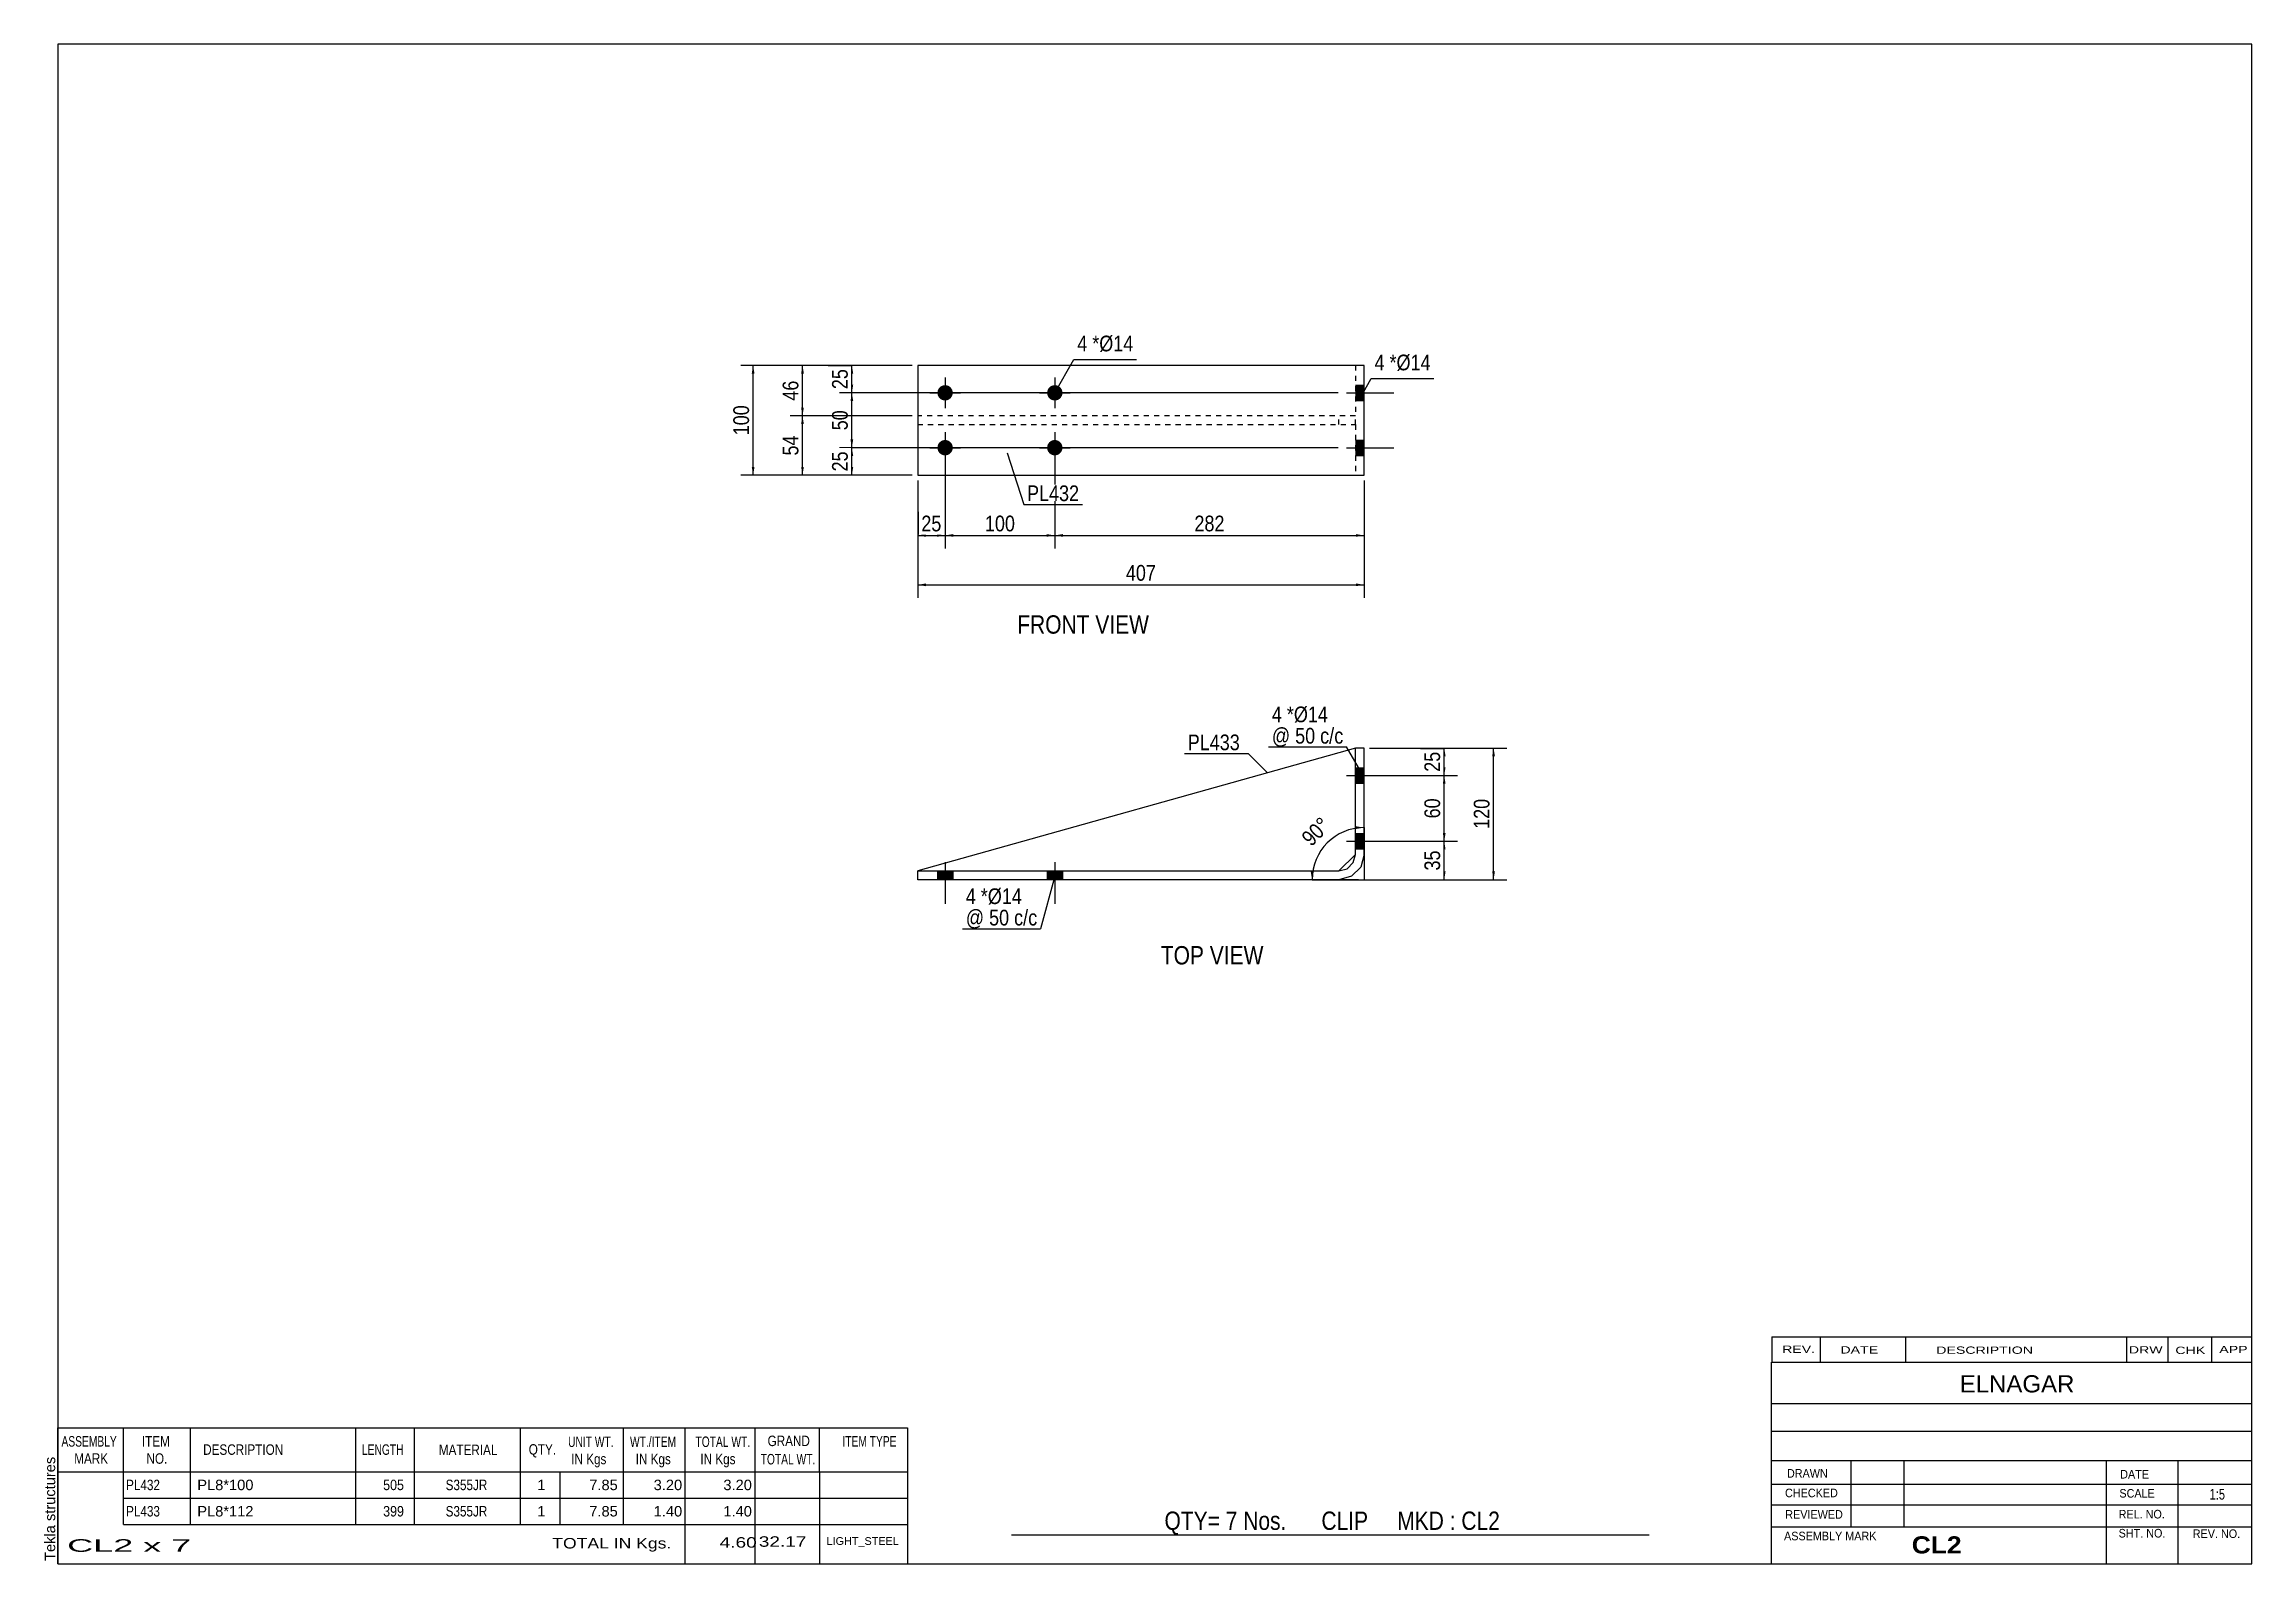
# Model space of a CAD drawing. Header units: millimetres. Extents: x 2 to 405, y 5 to 282.
import ezdxf

# ---------------------------------------------------------------- set-up
doc = ezdxf.new("R2010")
doc.units = ezdxf.units.MM
doc.linetypes.add('DXK_LINE_DOT1', pattern=[1.8814, 0.9407, -0.9407])
doc.styles.add('Arial', font='ARIAL.TTF', dxfattribs={"height": 0.2})
doc.styles.add('Arial Bold', font='ARIALBD.TTF', dxfattribs={"height": 0.2})
doc.styles.add('Arial Narrow', font='ARIALN.TTF', dxfattribs={"height": 0.2})

# ---------------------------------------------------------------- blocks, each defined once
blk = doc.blocks.new('Unknown-627397590-1562')
at = {"color": 5, "linetype": 'Continuous'}
for p, q in [((405, 282), (5, 282)), ((5, 282), (5, 5)), ((405, 5), (405, 282)), ((5, 5), (405, 5))]:
    blk.add_line(p, q, dxfattribs=at)
at = {"color": 174, "linetype": 'Continuous', "style": 'Arial'}
blk.add_text('Tekla structures', height=1.9102, rotation=90, dxfattribs=at).set_placement((4.5, 5.5))
blk = doc.blocks.new('Unknown-627397590-11 - 1218')
at = {"color": 0, "linetype": 'Continuous'}
blk.add_wipeout([(203.97, 174.54), (203.97, 178.04), (179.9, 178.04), (179.9, 174.54)], dxfattribs=at)
at = {"color": 96, "linetype": 'Continuous', "style": 'Arial Narrow'}
blk.add_text('FRONT VIEW', height=3.34, dxfattribs=at).set_placement((179.9, 174.54))
blk = doc.blocks.new('Unknown-627397590-12 - 1240')
at = {"color": 0, "linetype": 'Continuous'}
blk.add_wipeout([(224.82, 114.24), (224.82, 117.74), (206.08, 117.74), (206.08, 114.24)], dxfattribs=at)
at = {"color": 96, "linetype": 'Continuous', "style": 'Arial Narrow'}
blk.add_text('TOP VIEW', height=3.34, dxfattribs=at).set_placement((206.08, 114.24))
blk = doc.blocks.new('Part-627397590-1605 - 1218')
at = {"color": 7, "linetype": 'DXK_LINE_DOT1'}
for p, q in [((241.55, 214.24), (161.75, 214.24)), ((161.75, 214.24), (161.75, 212.64)), ((238.55, 212.64), (238.55, 214.24)), ((241.55, 212.64), (241.55, 214.24)), ((161.75, 212.64), (241.55, 212.64))]:
    blk.add_line(p, q, dxfattribs=at)
blk = doc.blocks.new('Part-627397590-1606 - 1218')
at = {"color": 2, "linetype": 'Continuous'}
for p, q in [((243.15, 223.44), (161.75, 223.44)), ((161.75, 223.44), (161.75, 203.44)), ((243.15, 203.44), (243.15, 223.44)), ((161.75, 203.44), (243.15, 203.44))]:
    blk.add_line(p, q, dxfattribs=at)
at = {"color": 7, "linetype": 'DXK_LINE_DOT1'}
for p, q in [((241.55, 223.44), (241.55, 214.24)), ((241.55, 212.64), (241.55, 203.44))]:
    blk.add_line(p, q, dxfattribs=at)
blk = doc.blocks.new('Bolt-627397590-1607 - 1218')
at = {"linetype": 'Continuous'}
for points in [[(166.75, 219.84, -1), (166.75, 217.04, -1)], [(186.75, 219.84, -1), (186.75, 217.04, -1)], [(166.75, 209.84, -1), (166.75, 207.04, -1)], [(186.75, 209.84, -1), (186.75, 207.04, -1)]]:
    blk.add_hatch(color=3, dxfattribs=at).paths.add_polyline_path(points)
at = {"color": 3, "linetype": 'Continuous'}
for p, q in [((163.95, 218.44), (169.55, 218.44)), ((166.75, 221.24), (166.75, 215.64)), ((183.95, 218.44), (189.55, 218.44)), ((186.75, 221.24), (186.75, 215.64)), ((166.75, 211.24), (166.75, 205.64)), ((186.75, 211.24), (186.75, 205.64)), ((163.95, 208.44), (169.55, 208.44)), ((183.95, 208.44), (189.55, 208.44))]:
    blk.add_line(p, q, dxfattribs=at)
blk = doc.blocks.new('Bolt-627397590-1608 - 1218')
at = {"linetype": 'Continuous'}
for points in [[(241.55, 219.84), (241.55, 217.04), (243.15, 217.04), (243.15, 219.84)], [(241.55, 219.84), (241.55, 217.04), (243.15, 217.04), (243.15, 219.84)], [(241.55, 209.84), (241.55, 207.04), (243.15, 207.04), (243.15, 209.84)], [(241.55, 209.84), (241.55, 207.04), (243.15, 207.04), (243.15, 209.84)]]:
    blk.add_hatch(color=3, dxfattribs=at).paths.add_polyline_path(points)
at = {"color": 3, "linetype": 'Continuous'}
for p, q in [((239.95, 218.44), (248.55, 218.44)), ((239.95, 218.44), (248.55, 218.44)), ((241.55, 219.84), (243.15, 219.84)), ((241.55, 219.84), (243.15, 219.84)), ((241.55, 217.04), (243.15, 217.04)), ((241.55, 217.04), (243.15, 217.04)), ((241.55, 209.84), (243.15, 209.84)), ((241.55, 209.84), (243.15, 209.84)), ((239.95, 208.44), (248.55, 208.44)), ((239.95, 208.44), (248.55, 208.44)), ((241.55, 207.04), (243.15, 207.04)), ((241.55, 207.04), (243.15, 207.04))]:
    blk.add_line(p, q, dxfattribs=at)
blk = doc.blocks.new('Part-627397590-1610 - 1240')
at = {"color": 2, "linetype": 'Continuous'}
for p, q in [((241.55, 134.29), (241.55, 153.69)), ((243.15, 153.69), (241.55, 153.69)), ((243.15, 134.29), (243.15, 153.69)), ((241.15, 132.79), (241.55, 134.29)), ((243.15, 134.29), (242.53, 131.99)), ((161.75, 129.69), (161.75, 131.29)), ((161.75, 131.29), (238.55, 131.29)), ((238.55, 129.69), (161.75, 129.69)), ((238.55, 131.29), (240.05, 131.69)), ((240.85, 130.31), (238.55, 129.69)), ((240.05, 131.69), (241.15, 132.79)), ((242.53, 131.99), (240.85, 130.31))]:
    blk.add_line(p, q, dxfattribs=at)
blk = doc.blocks.new('Bolt-627397590-1611 - 1240')
at = {"linetype": 'Continuous'}
for points in [[(168.15, 131.29), (165.35, 131.29), (165.35, 129.69), (168.15, 129.69)], [(168.15, 131.29), (165.35, 131.29), (165.35, 129.69), (168.15, 129.69)], [(188.15, 131.29), (185.35, 131.29), (185.35, 129.69), (188.15, 129.69)], [(188.15, 131.29), (185.35, 131.29), (185.35, 129.69), (188.15, 129.69)]]:
    blk.add_hatch(color=3, dxfattribs=at).paths.add_polyline_path(points)
at = {"color": 3, "linetype": 'Continuous'}
for p, q in [((166.75, 132.89), (166.75, 125.29)), ((166.75, 132.89), (166.75, 125.29)), ((186.75, 132.89), (186.75, 125.29)), ((186.75, 132.89), (186.75, 125.29)), ((165.35, 131.29), (165.35, 129.69)), ((165.35, 131.29), (165.35, 129.69)), ((168.15, 131.29), (168.15, 129.69)), ((168.15, 131.29), (168.15, 129.69)), ((185.35, 131.29), (185.35, 129.69)), ((185.35, 131.29), (185.35, 129.69)), ((188.15, 131.29), (188.15, 129.69)), ((188.15, 131.29), (188.15, 129.69))]:
    blk.add_line(p, q, dxfattribs=at)
blk = doc.blocks.new('Part-627397590-1609 - 1240')
at = {"color": 2, "linetype": 'Continuous'}
for p, q in [((241.55, 153.69), (161.75, 131.29)), ((238.55, 131.29), (241.55, 134.29))]:
    blk.add_line(p, q, dxfattribs=at)
at = {"color": 7, "linetype": 'DXK_LINE_DOT1'}
for p, q in [((241.55, 134.29), (241.55, 153.69)), ((161.75, 131.29), (238.55, 131.29))]:
    blk.add_line(p, q, dxfattribs=at)
blk = doc.blocks.new('Bolt-627397590-1612 - 1240')
at = {"linetype": 'Continuous'}
for points in [[(243.15, 147.29), (243.15, 150.09), (241.55, 150.09), (241.55, 147.29)], [(243.15, 147.29), (243.15, 150.09), (241.55, 150.09), (241.55, 147.29)], [(243.15, 135.29), (243.15, 138.09), (241.55, 138.09), (241.55, 135.29)], [(243.15, 135.29), (243.15, 138.09), (241.55, 138.09), (241.55, 135.29)]]:
    blk.add_hatch(color=3, dxfattribs=at).paths.add_polyline_path(points)
at = {"color": 3, "linetype": 'Continuous'}
for p, q in [((241.55, 150.09), (243.15, 150.09)), ((241.55, 150.09), (243.15, 150.09)), ((239.95, 148.69), (248.55, 148.69)), ((239.95, 148.69), (248.55, 148.69)), ((241.55, 147.29), (243.15, 147.29)), ((241.55, 147.29), (243.15, 147.29)), ((241.55, 138.09), (243.15, 138.09)), ((241.55, 138.09), (243.15, 138.09)), ((239.95, 136.69), (248.55, 136.69)), ((239.95, 136.69), (248.55, 136.69)), ((241.55, 135.29), (243.15, 135.29)), ((241.55, 135.29), (243.15, 135.29))]:
    blk.add_line(p, q, dxfattribs=at)
blk = doc.blocks.new('StraightDimension-627397590-1275 - 1218')
at = {"linetype": 'Continuous'}
for points in [[(168.25, 192.19), (166.75, 192.44), (168.25, 192.69)], [(185.25, 192.69), (186.75, 192.44), (185.25, 192.19)]]:
    blk.add_hatch(color=7, dxfattribs=at).paths.add_polyline_path(points)
at = {"color": 7, "linetype": 'Continuous'}
for p, q in [((166.75, 207.44), (166.75, 190.04)), ((186.75, 207.44), (186.75, 190.04)), ((166.75, 192.44), (186.75, 192.44))]:
    blk.add_line(p, q, dxfattribs=at)
at = {"color": 0}
blk.add_wipeout([(180.09, 192.59), (180.09, 196.79), (173.41, 196.79), (173.41, 192.59)], dxfattribs=at)
at = {"color": 3, "style": 'Arial Narrow'}
blk.add_text('100', height=2.863, dxfattribs=at).set_placement((174.01, 193.19))
blk = doc.blocks.new('StraightDimension-627397590-1276 - 1218')
at = {"linetype": 'Continuous'}
for points in [[(163.25, 192.19), (161.75, 192.44), (163.25, 192.69)], [(165.25, 192.69), (166.75, 192.44), (165.25, 192.19)]]:
    blk.add_hatch(color=7, dxfattribs=at).paths.add_polyline_path(points)
at = {"color": 7, "linetype": 'Continuous'}
for p, q in [((166.75, 207.44), (166.75, 190.04)), ((161.75, 202.44), (161.75, 190.04)), ((161.75, 192.44), (166.75, 192.44))]:
    blk.add_line(p, q, dxfattribs=at)
at = {"color": 0}
blk.add_wipeout([(166.68, 192.59), (166.68, 196.79), (161.82, 196.79), (161.82, 192.59)], dxfattribs=at)
at = {"color": 3, "style": 'Arial Narrow'}
blk.add_text('25', height=2.863, dxfattribs=at).set_placement((162.42, 193.19))
blk = doc.blocks.new('StraightDimension-627397590-1247 - 1218')
at = {"linetype": 'Continuous'}
for points in [[(149.5, 221.94), (149.75, 223.44), (150, 221.94)], [(150, 219.94), (149.75, 218.44), (149.5, 219.94)]]:
    blk.add_hatch(color=7, dxfattribs=at).paths.add_polyline_path(points)
at = {"color": 7, "linetype": 'Continuous'}
for p, q in [((160.75, 223.44), (147.5, 223.44)), ((149.75, 218.44), (149.75, 223.44)), ((238.4, 218.44), (147.5, 218.44))]:
    blk.add_line(p, q, dxfattribs=at)
at = {"color": 0}
blk.add_wipeout([(149.6, 223.37), (145.4, 223.37), (145.4, 218.51), (149.6, 218.51)], dxfattribs=at)
at = {"color": 3, "style": 'Arial Narrow'}
blk.add_text('25', height=2.863, rotation=90.0002, dxfattribs=at).set_placement((149, 219.11))
blk = doc.blocks.new('StraightDimension-627397590-1248 - 1218')
at = {"linetype": 'Continuous'}
for points in [[(149.5, 216.94), (149.75, 218.44), (150, 216.94)], [(150, 209.94), (149.75, 208.44), (149.5, 209.94)]]:
    blk.add_hatch(color=7, dxfattribs=at).paths.add_polyline_path(points)
at = {"color": 7, "linetype": 'Continuous'}
for p, q in [((238.4, 218.44), (147.5, 218.44)), ((149.75, 208.44), (149.75, 218.44)), ((238.4, 208.44), (147.5, 208.44))]:
    blk.add_line(p, q, dxfattribs=at)
at = {"color": 0}
blk.add_wipeout([(149.6, 215.87), (145.4, 215.87), (145.4, 211.01), (149.6, 211.01)], dxfattribs=at)
at = {"color": 3, "style": 'Arial Narrow'}
blk.add_text('50', height=2.863, rotation=90.0002, dxfattribs=at).set_placement((149, 211.61))
blk = doc.blocks.new('StraightDimension-627397590-1249 - 1218')
at = {"linetype": 'Continuous'}
for points in [[(149.5, 206.94), (149.75, 208.44), (150, 206.94)], [(150, 204.94), (149.75, 203.44), (149.5, 204.94)]]:
    blk.add_hatch(color=7, dxfattribs=at).paths.add_polyline_path(points)
at = {"color": 7, "linetype": 'Continuous'}
for p, q in [((238.4, 208.44), (147.5, 208.44)), ((149.75, 203.44), (149.75, 208.44)), ((160.75, 203.44), (147.5, 203.44))]:
    blk.add_line(p, q, dxfattribs=at)
at = {"color": 0}
blk.add_wipeout([(149.6, 208.37), (145.4, 208.37), (145.4, 203.51), (149.6, 203.51)], dxfattribs=at)
at = {"color": 3, "style": 'Arial Narrow'}
blk.add_text('25', height=2.863, rotation=90.0002, dxfattribs=at).set_placement((149, 204.11))
blk = doc.blocks.new('StraightDimension-627397590-1262 - 1218')
at = {"linetype": 'Continuous'}
for points in [[(140.5, 221.94), (140.75, 223.44), (141, 221.94)], [(141, 215.74), (140.75, 214.24), (140.5, 215.74)]]:
    blk.add_hatch(color=7, dxfattribs=at).paths.add_polyline_path(points)
at = {"color": 7, "linetype": 'Continuous'}
for p, q in [((160.75, 223.44), (138.5, 223.44)), ((140.75, 214.24), (140.75, 223.44)), ((160.75, 214.24), (138.5, 214.24))]:
    blk.add_line(p, q, dxfattribs=at)
at = {"color": 0}
blk.add_wipeout([(140.6, 221.27), (136.4, 221.27), (136.4, 216.41), (140.6, 216.41)], dxfattribs=at)
at = {"color": 3, "style": 'Arial Narrow'}
blk.add_text('46', height=2.863, rotation=90.0002, dxfattribs=at).set_placement((140, 217.01))
blk = doc.blocks.new('StraightDimension-627397590-1263 - 1218')
at = {"linetype": 'Continuous'}
for points in [[(140.5, 212.74), (140.75, 214.24), (141, 212.74)], [(141, 204.94), (140.75, 203.44), (140.5, 204.94)]]:
    blk.add_hatch(color=7, dxfattribs=at).paths.add_polyline_path(points)
at = {"color": 7, "linetype": 'Continuous'}
for p, q in [((160.75, 214.24), (138.5, 214.24)), ((140.75, 203.44), (140.75, 214.24)), ((160.75, 203.44), (138.5, 203.44))]:
    blk.add_line(p, q, dxfattribs=at)
at = {"color": 0}
blk.add_wipeout([(140.6, 211.27), (136.4, 211.27), (136.4, 206.41), (140.6, 206.41)], dxfattribs=at)
at = {"color": 3, "style": 'Arial Narrow'}
blk.add_text('54', height=2.863, rotation=90.0002, dxfattribs=at).set_placement((140, 207.01))
blk = doc.blocks.new('StraightDimension-627397590-1270 - 1218')
at = {"linetype": 'Continuous'}
for points in [[(131.5, 221.94), (131.75, 223.44), (132, 221.94)], [(132, 204.94), (131.75, 203.44), (131.5, 204.94)]]:
    blk.add_hatch(color=7, dxfattribs=at).paths.add_polyline_path(points)
at = {"color": 7, "linetype": 'Continuous'}
for p, q in [((160.75, 223.44), (129.5, 223.44)), ((131.75, 203.44), (131.75, 223.44)), ((160.75, 203.44), (129.5, 203.44))]:
    blk.add_line(p, q, dxfattribs=at)
at = {"color": 0}
blk.add_wipeout([(131.6, 216.78), (127.4, 216.78), (127.4, 210.1), (131.6, 210.1)], dxfattribs=at)
at = {"color": 3, "style": 'Arial Narrow'}
blk.add_text('100', height=2.863, rotation=90.0002, dxfattribs=at).set_placement((131, 210.7))
blk = doc.blocks.new('StraightDimension-627397590-1274 - 1218')
at = {"linetype": 'Continuous'}
for points in [[(188.25, 192.19), (186.75, 192.44), (188.25, 192.69)], [(241.65, 192.69), (243.15, 192.44), (241.65, 192.19)]]:
    blk.add_hatch(color=7, dxfattribs=at).paths.add_polyline_path(points)
at = {"color": 7, "linetype": 'Continuous'}
for p, q in [((186.75, 207.44), (186.75, 190.04)), ((243.15, 202.44), (243.15, 190.04)), ((186.75, 192.44), (243.15, 192.44))]:
    blk.add_line(p, q, dxfattribs=at)
at = {"color": 0}
blk.add_wipeout([(218.29, 192.59), (218.29, 196.79), (211.61, 196.79), (211.61, 192.59)], dxfattribs=at)
at = {"color": 3, "style": 'Arial Narrow'}
blk.add_text('282', height=2.863, dxfattribs=at).set_placement((212.21, 193.19))
blk = doc.blocks.new('StraightDimension-627397590-1288 - 1218')
at = {"linetype": 'Continuous'}
for points in [[(163.25, 183.19), (161.75, 183.44), (163.25, 183.69)], [(241.65, 183.69), (243.15, 183.44), (241.65, 183.19)]]:
    blk.add_hatch(color=7, dxfattribs=at).paths.add_polyline_path(points)
at = {"color": 7, "linetype": 'Continuous'}
for p, q in [((161.75, 202.44), (161.75, 181.04)), ((243.15, 202.44), (243.15, 181.04)), ((161.75, 183.44), (243.15, 183.44))]:
    blk.add_line(p, q, dxfattribs=at)
at = {"color": 0}
blk.add_wipeout([(205.79, 183.59), (205.79, 187.79), (199.11, 187.79), (199.11, 183.59)], dxfattribs=at)
at = {"color": 3, "style": 'Arial Narrow'}
blk.add_text('407', height=2.863, dxfattribs=at).set_placement((199.71, 184.19))
blk = doc.blocks.new('StraightDimension-627397590-1292 - 1240')
at = {"linetype": 'Continuous'}
for points in [[(257.5, 152.19), (257.75, 153.69), (258, 152.19)], [(258, 150.19), (257.75, 148.69), (257.5, 150.19)]]:
    blk.add_hatch(color=7, dxfattribs=at).paths.add_polyline_path(points)
at = {"color": 7, "linetype": 'Continuous'}
for p, q in [((244.15, 153.69), (260.15, 153.69)), ((257.75, 148.69), (257.75, 153.69)), ((247.4, 148.69), (260.15, 148.69))]:
    blk.add_line(p, q, dxfattribs=at)
at = {"color": 0}
blk.add_wipeout([(257.6, 153.62), (253.4, 153.62), (253.4, 148.76), (257.6, 148.76)], dxfattribs=at)
at = {"color": 3, "style": 'Arial Narrow'}
blk.add_text('25', height=2.863, rotation=90.0002, dxfattribs=at).set_placement((257, 149.36))
blk = doc.blocks.new('StraightDimension-627397590-1293 - 1240')
at = {"linetype": 'Continuous'}
for points in [[(257.5, 147.19), (257.75, 148.69), (258, 147.19)], [(258, 138.19), (257.75, 136.69), (257.5, 138.19)]]:
    blk.add_hatch(color=7, dxfattribs=at).paths.add_polyline_path(points)
at = {"color": 7, "linetype": 'Continuous'}
for p, q in [((247.4, 148.69), (260.15, 148.69)), ((257.75, 136.69), (257.75, 148.69)), ((247.4, 136.69), (260.15, 136.69))]:
    blk.add_line(p, q, dxfattribs=at)
at = {"color": 0}
blk.add_wipeout([(257.6, 145.12), (253.4, 145.12), (253.4, 140.26), (257.6, 140.26)], dxfattribs=at)
at = {"color": 3, "style": 'Arial Narrow'}
blk.add_text('60', height=2.863, rotation=90.0002, dxfattribs=at).set_placement((257, 140.86))
blk = doc.blocks.new('StraightDimension-627397590-1294 - 1240')
at = {"linetype": 'Continuous'}
for points in [[(257.5, 135.19), (257.75, 136.69), (258, 135.19)], [(258, 131.19), (257.75, 129.69), (257.5, 131.19)]]:
    blk.add_hatch(color=7, dxfattribs=at).paths.add_polyline_path(points)
at = {"color": 7, "linetype": 'Continuous'}
for p, q in [((247.4, 136.69), (260.15, 136.69)), ((257.75, 129.69), (257.75, 136.69)), ((239.55, 129.69), (260.15, 129.69))]:
    blk.add_line(p, q, dxfattribs=at)
at = {"color": 0}
blk.add_wipeout([(257.6, 135.62), (253.4, 135.62), (253.4, 130.76), (257.6, 130.76)], dxfattribs=at)
at = {"color": 3, "style": 'Arial Narrow'}
blk.add_text('35', height=2.863, rotation=90.0002, dxfattribs=at).set_placement((257, 131.36))
blk = doc.blocks.new('StraightDimension-627397590-1304 - 1240')
at = {"linetype": 'Continuous'}
for points in [[(266.5, 152.19), (266.75, 153.69), (267, 152.19)], [(267, 131.19), (266.75, 129.69), (266.5, 131.19)]]:
    blk.add_hatch(color=7, dxfattribs=at).paths.add_polyline_path(points)
at = {"color": 7, "linetype": 'Continuous'}
for p, q in [((244.15, 153.69), (269.15, 153.69)), ((266.75, 129.69), (266.75, 153.69)), ((239.55, 129.69), (269.15, 129.69))]:
    blk.add_line(p, q, dxfattribs=at)
at = {"color": 0}
blk.add_wipeout([(266.6, 145.03), (262.4, 145.03), (262.4, 138.35), (266.6, 138.35)], dxfattribs=at)
at = {"color": 3, "style": 'Arial Narrow'}
blk.add_text('120', height=2.863, rotation=90.0002, dxfattribs=at).set_placement((266, 138.95))
blk = doc.blocks.new('AngleDimension-627397590-1588 - 1240')
at = {"linetype": 'Continuous'}
for points in [[(241.65, 139.43), (243.15, 139.18), (241.65, 138.93)], [(233.91, 131.19), (233.66, 129.69), (233.41, 131.19)]]:
    blk.add_hatch(color=7, dxfattribs=at).paths.add_polyline_path(points)
at = {"color": 7, "linetype": 'Continuous'}
for p, q in [((243.15, 139.18), (243.15, 129.69)), ((242.15, 129.69), (233.66, 129.69)), ((233.66, 129.69), (243.15, 129.69))]:
    blk.add_line(p, q, dxfattribs=at)
blk.add_arc((243.15, 129.69), 9.49, 90, 180, dxfattribs=at)
at = {"color": 0}
blk.add_wipeout([(238.08, 139.32), (235.11, 142.29), (230.55, 137.73), (233.52, 134.76)], dxfattribs=at)
at = {"color": 3, "style": 'Arial Narrow'}
blk.add_text('90°', height=2.863, rotation=45.0001, dxfattribs=at).set_placement((233.52, 135.61))
blk = doc.blocks.new('CBS_BOM-627397590-1820')
at = {"color": 7, "linetype": 'Continuous'}
for p, q in [((4.97, 21.77), (4.97, 29.77)), ((4.97, 29.77), (159.89, 29.77)), ((16.97, 21.77), (16.97, 29.77)), ((29.16, 21.77), (29.16, 29.77)), ((59.32, 21.77), (59.32, 29.77)), ((70, 21.77), (70, 29.77)), ((89.32, 21.77), (89.32, 29.77)), ((108.12, 21.77), (108.12, 29.77)), ((119.33, 21.77), (119.33, 29.77)), ((132.12, 21.77), (132.12, 29.77)), ((143.87, 21.77), (143.87, 29.77)), ((159.89, 29.76), (159.89, 21.78)), ((4.97, 21.77), (159.89, 21.77)), ((4.97, 16.97), (4.97, 21.77)), ((16.97, 16.97), (16.97, 21.77)), ((29.16, 16.97), (29.16, 21.77)), ((59.32, 16.97), (59.32, 21.77)), ((70, 16.97), (70, 21.77)), ((89.32, 16.97), (89.32, 21.77)), ((96.58, 16.97), (96.58, 21.77)), ((108.12, 16.97), (108.12, 21.77)), ((119.33, 16.97), (119.33, 21.77)), ((132.12, 16.97), (132.12, 21.77)), ((143.89, 16.97), (143.89, 21.77)), ((159.89, 21.76), (159.89, 16.97)), ((4.97, 12.17), (4.97, 16.97)), ((16.97, 16.97), (159.89, 16.97)), ((16.97, 12.17), (16.97, 16.97)), ((29.16, 12.17), (29.16, 16.97)), ((59.32, 12.17), (59.32, 16.97)), ((70, 12.17), (70, 16.97)), ((89.32, 12.17), (89.32, 16.97)), ((96.58, 12.17), (96.58, 16.97)), ((108.12, 12.17), (108.12, 16.97)), ((119.33, 12.17), (119.33, 16.97)), ((132.12, 12.17), (132.12, 16.97)), ((143.89, 12.17), (143.89, 16.97)), ((159.89, 16.96), (159.89, 12.17)), ((4.97, 4.97), (4.97, 12.15)), ((16.97, 12.17), (159.89, 12.17)), ((119.33, 4.97), (119.33, 12.15)), ((132.12, 4.97), (132.12, 12.15)), ((143.93, 4.97), (143.93, 12.15)), ((159.89, 12.17), (159.89, 4.97)), ((4.97, 4.97), (159.89, 4.97))]:
    blk.add_line(p, q, dxfattribs=at)
at = {"color": 3, "linetype": 'Continuous', "style": 'Arial'}
for s, height, width, p in [('ASSEMBLY', 1.91, 0.7, (5.65, 26.34)), ('ITEM', 1.91, 0.8, (20.3, 26.34)), ('UNIT WT.', 1.91, 0.7, (98.01, 26.27)), ('WT./ITEM', 1.91, 0.7, (109.3, 26.27)), ('TOTAL WT.', 1.91, 0.7, (121.24, 26.27)), ('GRAND', 1.91, 0.8, (134.39, 26.43)), ('ITEM TYPE', 1.91, 0.7, (148.03, 26.35)), ('MARK', 1.91, 0.8, (7.97, 23.21)), ('NO.', 1.91, 0.8, (21.15, 23.21)), ('DESCRIPTION', 1.9102, 0.8, (31.48, 24.84)), ('LENGTH', 1.91, 0.7, (60.43, 24.84)), ('MATERIAL', 1.91, 0.8, (74.45, 24.79)), ('QTY.', 1.91, 0.8, (90.84, 24.87)), ('IN Kgs', 1.91, 0.8, (98.59, 23.13)), ('IN Kgs', 1.91, 0.8, (110.34, 23.13)), ('IN Kgs', 1.91, 0.8, (122.13, 23.13)), ('TOTAL WT.', 1.91, 0.7, (133.13, 23.09))]:
    blk.add_text(s, height=height, dxfattribs=dict(at, width=width)).set_placement(p)
at = {"color": 7, "linetype": 'Continuous', "style": 'Arial'}
for s, width, p in [('PL432', 0.8, (17.43, 18.4)), ('505', 0.85, (64.3, 18.4)), ('S355JR', 0.8, (75.69, 18.4)), ('PL433', 0.8, (17.43, 13.6)), ('399', 0.85, (64.3, 13.6)), ('S355JR', 0.8, (75.69, 13.6))]:
    blk.add_text(s, height=1.91, dxfattribs=dict(at, width=width)).set_placement(p)
for s, p in [('PL8*100', (30.41, 18.4)), ('1', (92.41, 18.4)), ('7.85', (101.88, 18.4)), ('3.20', (113.62, 18.4)), ('3.20', (126.33, 18.4)), ('PL8*112', (30.41, 13.6)), ('1', (92.41, 13.6)), ('7.85', (101.88, 13.6)), ('1.40', (113.62, 13.6)), ('1.40', (126.33, 13.6))]:
    blk.add_text(s, height=1.91, dxfattribs=at).set_placement(p)
at = {"color": 6, "linetype": 'Continuous', "style": 'Arial'}
for s, height, width, p in [('CL2 x 7', 2.292, 2.05, (6.69, 7.16)), ('TOTAL IN Kgs.', 1.9102, 1.2, (95.13, 7.77)), ('4.60', 1.91, 1.3, (125.65, 7.92)), ('32.17', 1.91, 1.3, (132.79, 8.08))]:
    blk.add_text(s, height=height, dxfattribs=dict(at, width=width)).set_placement(p)
blk.add_text('LIGHT_STEEL', height=1.4135, dxfattribs=at).set_placement((145.14, 8.42))
blk = doc.blocks.new('CBS_CALLOFF-627397590-1821')
at = {"color": 7, "linetype": 'Continuous'}
blk.add_line((178.88, 10.27), (295.11, 10.25), dxfattribs=at)
at = {"color": 3, "linetype": 'Continuous', "style": 'Arial Narrow'}
blk.add_text('QTY= 7 Nos.      CLIP     MKD : CL2', height=3.3405, dxfattribs=at).set_placement((206.75, 11.16))
blk = doc.blocks.new('CBS_NAME_BLOG-627397590-1822')
at = {"color": 7, "linetype": 'Continuous'}
for p, q in [((317.41, 41.75), (404.93, 41.75)), ((317.41, 5.04), (317.41, 41.75)), ((317.41, 34.21), (404.93, 34.21)), ((317.48, 29.16), (405, 29.16)), ((317.41, 23.79), (404.93, 23.79)), ((331.93, 11.68), (331.93, 23.78)), ((341.62, 11.71), (341.62, 23.78)), ((378.53, 5.04), (378.53, 23.77)), ((391.58, 5.04), (391.58, 23.78)), ((317.42, 19.49), (405, 19.51)), ((317.41, 15.74), (404.93, 15.74)), ((317.41, 11.7), (404.93, 11.7)), ((317.41, 5), (405, 5))]:
    blk.add_line(p, q, dxfattribs=at)
at = {"color": 3, "linetype": 'Continuous', "style": 'Arial'}
blk.add_text('ELNAGAR', height=3.133, dxfattribs=at).set_placement((351.73, 36.22))
at = {"color": 3, "linetype": 'Continuous'}
for s, height, style, width, p in [('DRAWN', 1.566, 'Arial', 0.9, (320.24, 20.68)), ('DATE', 1.566, 'Arial', 0.9, (381, 20.52)), ('CHECKED', 1.566, 'Arial', 0.9, (319.89, 17.11)), ('SCALE', 1.566, 'Arial', 0.9, (380.85, 17.04)), ('1:5', 1.957, 'Arial Narrow', 0.9, (397.3, 16.68)), ('REVIEWED', 1.566, 'Arial', 0.9, (319.93, 13.19)), ('REL. NO.', 1.566, 'Arial', 0.9, (380.71, 13.24)), ('ASSEMBLY MARK', 1.5663, 'Arial', 0.9, (319.71, 9.26)), ('CL2', 3.131, 'Arial Bold', 1.1, (342.99, 6.86)), ('SHT. NO.', 1.566, 'Arial', 0.9, (380.71, 9.77)), ('REV. NO.', 1.566, 'Arial', 0.9, (394.23, 9.68))]:
    blk.add_text(s, height=height, dxfattribs=dict(at, style=style, width=width)).set_placement(p)
blk = doc.blocks.new('CBS_REVISION-627397590-1823')
at = {"color": 7, "linetype": 'Continuous'}
for p, q in [((317.49, 46.38), (404.99, 46.38)), ((317.49, 46.38), (317.49, 41.75)), ((326.29, 46.38), (326.29, 41.75)), ((341.88, 46.38), (341.88, 41.81)), ((382.14, 46.38), (382.14, 41.75)), ((389.68, 46.38), (389.68, 41.75)), ((397.63, 46.38), (397.63, 41.75)), ((317.49, 41.75), (404.99, 41.75))]:
    blk.add_line(p, q, dxfattribs=at)
at = {"color": 7, "style": 'Arial Narrow', "width": 1.7}
for s, height, p in [('REV.', 1.326, (319.35, 43.43)), ('DATE', 1.326, (329.98, 43.31)), ('DESCRIPTION', 1.3257, (347.46, 43.26)), ('DRW', 1.326, (382.57, 43.32)), ('CHK', 1.326, (391.06, 43.23)), ('APP', 1.326, (399.06, 43.38))]:
    blk.add_text(s, height=height, dxfattribs=at).set_placement(p)
blk = doc.blocks.new('Mark-627397590-1613 - 1218')
at = {"color": 0}
blk.add_wipeout([(191.19, 198.7), (191.19, 201.7), (181.69, 201.7), (181.69, 198.7)], dxfattribs=at)
blk.add_wipeout([(191.19, 198.7), (191.19, 201.7), (181.69, 201.7), (181.69, 198.7)], dxfattribs=at)
at = {"color": 7, "linetype": 'Continuous'}
for p, q in [((178.09, 207.5), (181.09, 198.1)), ((181.09, 198.1), (191.79, 198.1))]:
    blk.add_line(p, q, dxfattribs=at)
at = {"color": 3, "style": 'Arial Narrow'}
blk.add_text('PL432', height=2.863, dxfattribs=at).set_placement((181.69, 198.7))
blk = doc.blocks.new('Mark-627397590-1616 - 1218')
at = {"color": 0}
blk.add_wipeout([(192.68, 226), (192.68, 229), (190.85, 229), (190.85, 226)], dxfattribs=at)
blk.add_wipeout([(192.68, 226), (192.68, 229), (190.85, 229), (190.85, 226)], dxfattribs=at)
at = {"color": 7, "linetype": 'Continuous'}
blk.add_line((186.75, 218.44), (190.25, 224.5), dxfattribs=at)
at = {"color": 0}
blk.add_wipeout([(194.86, 226), (194.86, 229), (193.58, 229), (193.58, 226)], dxfattribs=at)
blk.add_wipeout([(194.86, 226), (194.86, 229), (193.58, 229), (193.58, 226)], dxfattribs=at)
at = {"color": 3, "style": 'Arial Narrow'}
blk.add_text('4', height=2.86, dxfattribs=at).set_placement((190.85, 226))
at = {"color": 0}
blk.add_wipeout([(201.07, 226), (201.07, 229), (194.86, 229), (194.86, 226)], dxfattribs=at)
blk.add_wipeout([(201.07, 226), (201.07, 229), (194.86, 229), (194.86, 226)], dxfattribs=at)
at = {"color": 7, "linetype": 'Continuous'}
blk.add_line((190.25, 224.5), (201.67, 224.5), dxfattribs=at)
at = {"color": 3, "style": 'Arial Narrow'}
for s, height, p in [('*', 2.86, (193.58, 226)), ('Ø14', 2.863, (194.86, 226))]:
    blk.add_text(s, height=height, dxfattribs=at).set_placement(p)
blk = doc.blocks.new('Mark-627397590-1617 - 1218')
at = {"color": 0}
blk.add_wipeout([(246.88, 222.54), (246.88, 225.54), (245.05, 225.54), (245.05, 222.54)], dxfattribs=at)
blk.add_wipeout([(246.88, 222.54), (246.88, 225.54), (245.05, 225.54), (245.05, 222.54)], dxfattribs=at)
at = {"color": 7, "linetype": 'Continuous'}
blk.add_line((242.95, 218.44), (244.45, 221.04), dxfattribs=at)
at = {"color": 0}
blk.add_wipeout([(249.06, 222.54), (249.06, 225.54), (247.78, 225.54), (247.78, 222.54)], dxfattribs=at)
blk.add_wipeout([(249.06, 222.54), (249.06, 225.54), (247.78, 225.54), (247.78, 222.54)], dxfattribs=at)
at = {"color": 3, "style": 'Arial Narrow'}
blk.add_text('4', height=2.86, dxfattribs=at).set_placement((245.05, 222.54))
at = {"color": 0}
blk.add_wipeout([(255.27, 222.54), (255.27, 225.54), (249.06, 225.54), (249.06, 222.54)], dxfattribs=at)
blk.add_wipeout([(255.27, 222.54), (255.27, 225.54), (249.06, 225.54), (249.06, 222.54)], dxfattribs=at)
at = {"color": 7, "linetype": 'Continuous'}
blk.add_line((244.45, 221.04), (255.87, 221.04), dxfattribs=at)
at = {"color": 3, "style": 'Arial Narrow'}
for s, height, p in [('Ø14', 2.863, (249.06, 222.54)), ('*', 2.86, (247.78, 222.54))]:
    blk.add_text(s, height=height, dxfattribs=at).set_placement(p)
blk = doc.blocks.new('Mark-627397590-1618 - 1240')
at = {"color": 0}
blk.add_wipeout([(220.5, 153.29), (220.5, 156.29), (210.99, 156.29), (210.99, 153.29)], dxfattribs=at)
blk.add_wipeout([(220.5, 153.29), (220.5, 156.29), (210.99, 156.29), (210.99, 153.29)], dxfattribs=at)
at = {"color": 7, "linetype": 'Continuous'}
for p in [(210.39, 152.69), (225.53, 149.15)]:
    blk.add_line(p, (222, 152.69), dxfattribs=at)
at = {"color": 3, "style": 'Arial Narrow'}
blk.add_text('PL433', height=2.863, dxfattribs=at).set_placement((210.99, 153.29))
blk = doc.blocks.new('Mark-627397590-1621 - 1240')
at = {"color": 0}
blk.add_wipeout([(172.36, 125.24), (172.36, 128.24), (170.53, 128.24), (170.53, 125.24)], dxfattribs=at)
blk.add_wipeout([(172.36, 125.24), (172.36, 128.24), (170.53, 128.24), (170.53, 125.24)], dxfattribs=at)
blk.add_wipeout([(174.54, 125.24), (174.54, 128.24), (173.26, 128.24), (173.26, 125.24)], dxfattribs=at)
blk.add_wipeout([(174.54, 125.24), (174.54, 128.24), (173.26, 128.24), (173.26, 125.24)], dxfattribs=at)
blk.add_wipeout([(180.75, 125.24), (180.75, 128.24), (174.54, 128.24), (174.54, 125.24)], dxfattribs=at)
blk.add_wipeout([(180.75, 125.24), (180.75, 128.24), (174.54, 128.24), (174.54, 125.24)], dxfattribs=at)
at = {"color": 3, "style": 'Arial Narrow'}
blk.add_text('*', height=2.86, dxfattribs=at).set_placement((173.26, 125.24))
at = {"color": 0}
blk.add_wipeout([(183.55, 121.34), (183.55, 124.34), (170.53, 124.34), (170.53, 121.34)], dxfattribs=at)
blk.add_wipeout([(183.55, 121.34), (183.55, 124.34), (170.53, 124.34), (170.53, 121.34)], dxfattribs=at)
at = {"color": 7, "linetype": 'Continuous'}
for p in [(186.75, 130.34), (169.93, 120.74)]:
    blk.add_line(p, (184.15, 120.74), dxfattribs=at)
at = {"color": 3, "style": 'Arial Narrow'}
for s, height, p in [('4', 2.86, (170.53, 125.24)), ('Ø14', 2.863, (174.54, 125.24)), ('@ 50 c/', 2.863, (170.53, 121.34)), ('c', 2.86, (181.91, 121.34))]:
    blk.add_text(s, height=height, dxfattribs=at).set_placement(p)
blk = doc.blocks.new('Mark-627397590-1622 - 1240')
at = {"color": 0}
blk.add_wipeout([(228.16, 158.39), (228.16, 161.39), (226.33, 161.39), (226.33, 158.39)], dxfattribs=at)
blk.add_wipeout([(228.16, 158.39), (228.16, 161.39), (226.33, 161.39), (226.33, 158.39)], dxfattribs=at)
blk.add_wipeout([(230.34, 158.39), (230.34, 161.39), (229.06, 161.39), (229.06, 158.39)], dxfattribs=at)
blk.add_wipeout([(230.34, 158.39), (230.34, 161.39), (229.06, 161.39), (229.06, 158.39)], dxfattribs=at)
blk.add_wipeout([(236.55, 158.39), (236.55, 161.39), (230.34, 161.39), (230.34, 158.39)], dxfattribs=at)
blk.add_wipeout([(236.55, 158.39), (236.55, 161.39), (230.34, 161.39), (230.34, 158.39)], dxfattribs=at)
at = {"color": 3, "style": 'Arial Narrow'}
blk.add_text('*', height=2.86, dxfattribs=at).set_placement((229.06, 158.39))
at = {"color": 0}
blk.add_wipeout([(239.35, 154.49), (239.35, 157.49), (226.33, 157.49), (226.33, 154.49)], dxfattribs=at)
blk.add_wipeout([(239.35, 154.49), (239.35, 157.49), (226.33, 157.49), (226.33, 154.49)], dxfattribs=at)
at = {"color": 7, "linetype": 'Continuous'}
for p in [(225.73, 153.89), (242.95, 148.69)]:
    blk.add_line(p, (239.95, 153.89), dxfattribs=at)
at = {"color": 3, "style": 'Arial Narrow'}
for s, height, p in [('4', 2.86, (226.33, 158.39)), ('Ø14', 2.863, (230.34, 158.39)), ('@ 50 c/', 2.863, (226.33, 154.49)), ('c', 2.86, (237.71, 154.49))]:
    blk.add_text(s, height=height, dxfattribs=at).set_placement(p)

msp = doc.modelspace()

# ---------------------------------------------------------------- block references
for name in ['Unknown-627397590-1562', 'Part-627397590-1606 - 1218', 'Bolt-627397590-1607 - 1218', 'Bolt-627397590-1608 - 1218', 'Part-627397590-1605 - 1218', 'Part-627397590-1610 - 1240', 'Part-627397590-1609 - 1240', 'Bolt-627397590-1612 - 1240', 'Bolt-627397590-1611 - 1240', 'CBS_REVISION-627397590-1823', 'CBS_NAME_BLOG-627397590-1822', 'CBS_BOM-627397590-1820', 'CBS_CALLOFF-627397590-1821']:
    msp.add_blockref(name, (0, 0))

# ---------------------------------------------------------------- next in the draw order: block references
for name in ['Mark-627397590-1617 - 1218', 'StraightDimension-627397590-1247 - 1218', 'StraightDimension-627397590-1275 - 1218', 'Unknown-627397590-11 - 1218', 'Mark-627397590-1618 - 1240', 'StraightDimension-627397590-1292 - 1240', 'Mark-627397590-1621 - 1240', 'Unknown-627397590-12 - 1240']:
    msp.add_blockref(name, (0, 0))

# ---------------------------------------------------------------- next in the draw order: block references
for name in ['StraightDimension-627397590-1276 - 1218', 'StraightDimension-627397590-1293 - 1240']:
    msp.add_blockref(name, (0, 0))

# ---------------------------------------------------------------- next in the draw order: block references
for name in ['StraightDimension-627397590-1248 - 1218', 'StraightDimension-627397590-1294 - 1240']:
    msp.add_blockref(name, (0, 0))

# ---------------------------------------------------------------- next in the draw order: block references
for name in ['Mark-627397590-1616 - 1218', 'StraightDimension-627397590-1262 - 1218', 'StraightDimension-627397590-1249 - 1218', 'StraightDimension-627397590-1304 - 1240']:
    msp.add_blockref(name, (0, 0))

# ---------------------------------------------------------------- next in the draw order: block references
for name in ['StraightDimension-627397590-1263 - 1218', 'StraightDimension-627397590-1274 - 1218', 'Mark-627397590-1622 - 1240', 'AngleDimension-627397590-1588 - 1240']:
    msp.add_blockref(name, (0, 0))

# ---------------------------------------------------------------- next in the draw order: block references
msp.add_blockref('StraightDimension-627397590-1270 - 1218', (0, 0))

# ---------------------------------------------------------------- next in the draw order: block references
msp.add_blockref('StraightDimension-627397590-1288 - 1218', (0, 0))

# ---------------------------------------------------------------- next in the draw order: block references
msp.add_blockref('Mark-627397590-1613 - 1218', (0, 0))

doc.saveas('drawing.dxf')
